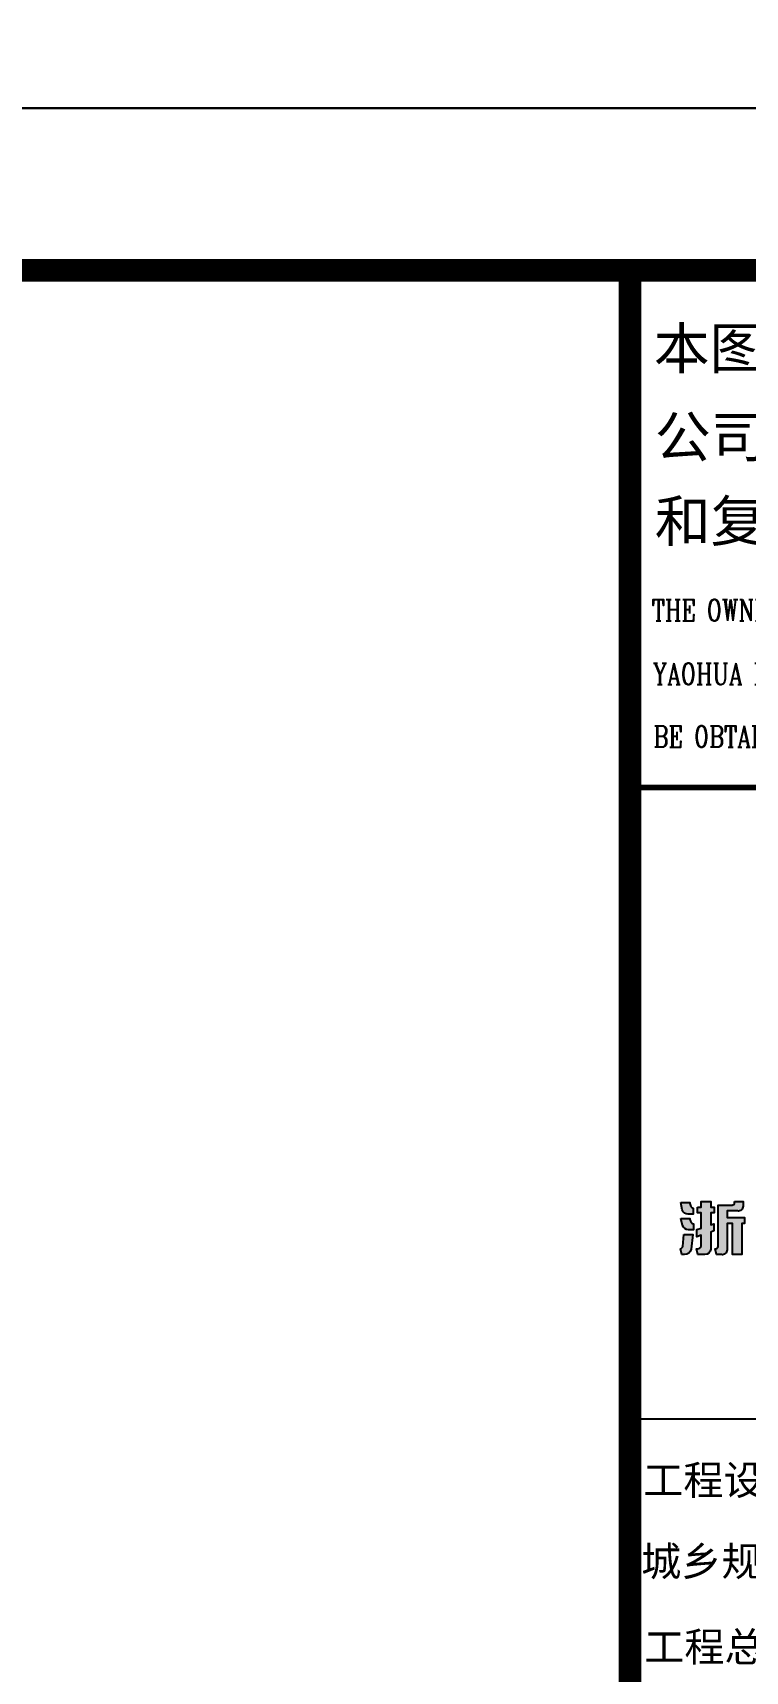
# Model space of a CAD drawing. Extents: x -55118 to 386282, y -631686 to -470886.
# Drawn here: x 59796 to 64194, y -581929 to -571821 of the extents above; entities that cross this region are included whole.
import ezdxf

# ---------------------------------------------------------------- set-up
doc = ezdxf.new("R2010")
doc.units = 0
doc.header["$LTSCALE"] = 1000
doc.header["$MEASUREMENT"] = 0
doc.layers.add('WALL', color=6, linetype='CONTINUOUS')
doc.layers.add('图框', color=4, linetype='CONTINUOUS')
doc.styles.add('iIcon2', font='')
doc.styles.add('MIMI-TKWZ', font='romanc.shx', dxfattribs={"width": 0.75, "oblique": 15, "bigfont": 'bigfont.shx'})
doc.styles.get('iIcon2').set_extended_font_data('SimSun')

# ---------------------------------------------------------------- blocks, each defined once
blk = doc.blocks.new('jhyfty')
at = {"layer": '图框'}
h = blk.add_hatch(color=256, dxfattribs=at)
h.dxf.hatch_style = 1
edge = h.paths.add_edge_path()
edge.add_line((769664.8049441308, 158357.8938750645), (769719.5577672613, 158357.8938750645))
edge.add_arc((769793.1082076107, 158366.152273618), 74.01262339801686, 186.4064582209265, 205.4823430064992)
edge.add_arc((769747.7090612957, 158346.1684133786), 24.47782507358729, 208.9778483876304, 253.1754256081424)
edge.add_line((769740.6241416293, 158322.738350774), (769740.6241416293, 158285.2308283176))
edge.add_line((769740.6241416293, 158285.2308283176), (769710.8870907268, 158285.2308283176))
edge.add_arc((769710.8870907268, 158323.5111678543), 38.28033953675185, 196.5622213707777, 270, ccw=False)
edge.add_line((769674.1949742252, 158312.5991111423), (769664.8049441308, 158357.8938750645))
edge = h.paths.add_edge_path()
edge.add_line((769665.1316775772, 158258.6976717844), (769719.756880984, 158258.6976717844))
edge.add_arc((769783.3174951562, 158268.874527911), 64.37018001041997, 189.0965680997947, 208.3999421959331)
edge.add_arc((769747.9780353772, 158249.6498953405), 24.14039237467322, 208.1562874412362, 256.2835989951683)
edge.add_line((769742.2539562138, 158226.1979559381), (769742.2539562138, 158189.155526551))
edge.add_line((769742.2539562138, 158189.155526551), (769712.3489850208, 158189.155526551))
edge.add_arc((769712.3489850209, 158227.1333716651), 37.97784511413192, 196.6939173177696, 269.99999999982435, ccw=False)
edge.add_line((769675.9717922794, 158216.2239001946), (769665.1316775772, 158258.6976717844))
edge = h.paths.add_edge_path()
edge.add_line((769684.505360892, 158161.3353157055), (769739.9629837547, 158161.3353157055))
edge.add_line((769739.9629837547, 158161.3353157055), (769728.0841140901, 158069.9115324368))
edge.add_arc((769688.5633005184, 158076.4606869731), 40.05978195777166, 269.1163188202602, 350.5907910872611, ccw=False)
edge.add_line((769687.9454771422, 158036.4056694999), (769670.8541074063, 158036.4056694999))
edge.add_line((769670.8541074063, 158036.4056694999), (769663.0957992459, 158073.2333568105))
edge.add_arc((769660.6690461948, 158088.8931154003), 15.84667692172035, 278.8089124504228, 351.9878779926785)
edge.add_line((769676.361037394, 158086.6843642459), (769684.505360892, 158161.3353157055))
edge = h.paths.add_edge_path()
edge.add_line((769767.1386981166, 158329.946465833), (769790.6062321949, 158329.946465833))
edge.add_line((769790.6062321949, 158329.946465833), (769790.6062321949, 158363.2836348477))
edge.add_line((769790.6062321949, 158363.2836348477), (769849.5415523194, 158363.2836348477))
edge.add_line((769849.5415523194, 158363.2836348477), (769849.5415523194, 158329.946465833))
edge.add_line((769849.5415523194, 158329.946465833), (769870.8126530789, 158329.946465833))
edge.add_line((769870.8126530789, 158329.946465833), (769870.8126530789, 158293.6336162494))
edge.add_line((769870.8126530789, 158293.6336162494), (769849.4894700903, 158293.6336162494))
edge.add_line((769849.4894700903, 158293.6336162494), (769849.4894700903, 158219.5110548858))
edge.add_line((769849.4894700903, 158219.5110548858), (769869.2780232579, 158226.0612350313))
edge.add_line((769869.2780232579, 158226.0612350313), (769869.2780232579, 158182.4057384999))
edge.add_line((769869.2780232579, 158182.4057384999), (769849.4885721207, 158175.6878856244))
edge.add_line((769849.4885721207, 158175.6878856244), (769849.4885721207, 158070.2448861922))
edge.add_arc((769812.5162594197, 158073.3680611991), 37.10399073657041, 271.0614105886183, 355.1714969431114, ccw=False)
edge.add_line((769813.2035755968, 158036.2704369484), (769769.6622228507, 158036.2704369484))
edge.add_line((769769.6622228507, 158036.2704369484), (769762.4047324249, 158072.9925017962))
edge.add_line((769762.4047324249, 158072.9925017962), (769770.3030365203, 158072.9925017962))
edge.add_arc((769770.3030365203, 158093.5602308529), 20.56772905675462, 270, 350.974520365902)
edge.add_line((769790.6161098592, 158090.3336955471), (769790.6161098592, 158155.9455847329))
edge.add_line((769790.6161098592, 158155.9455847329), (769763.8305785963, 158147.1058315046))
edge.add_line((769763.8305785963, 158147.1058315046), (769763.8305785963, 158191.2413846594))
edge.add_line((769763.8305785963, 158191.2413846594), (769790.6205997064, 158200.1624337568))
edge.add_line((769790.6205997064, 158200.1624337568), (769790.6205997064, 158293.5226161205))
edge.add_line((769790.6205997064, 158293.5226161205), (769767.1386981166, 158293.5226161205))
edge.add_line((769767.1386981166, 158293.5226161205), (769767.1386981166, 158329.946465833))
edge = h.paths.add_edge_path()
edge.add_line((769996.8195327192, 158363.3336630749), (770049.0928173601, 158363.3336630749))
edge.add_line((770049.0928173601, 158363.3336630749), (770049.0928173601, 158334.9753884018))
edge.add_arc((770019.5873358769, 158334.9753884019), 29.50548148318194, 260.17944729554074, 359.999999999887, ccw=False)
edge.add_line((770014.5547934358, 158305.9022572644), (769950.1428677656, 158305.9022572644))
edge.add_line((769950.1428677656, 158305.9022572644), (769950.1428677656, 158265.5882783819))
edge.add_line((769950.1428677656, 158265.5882783819), (770057.2427882522, 158265.5882783819))
edge.add_line((770057.2427882522, 158265.5882783819), (770057.2427882522, 158229.0256785082))
edge.add_line((770057.2427882522, 158229.0256785082), (770041.7070184851, 158229.0256785082))
edge.add_line((770041.7070184851, 158229.0256785082), (770041.7070184851, 158036.6186803108))
edge.add_line((770041.7070184851, 158036.6186803108), (769984.437431724, 158036.6186803108))
edge.add_line((769984.437431724, 158036.6186803108), (769984.437431724, 158228.7255091453))
edge.add_line((769984.437431724, 158228.7255091453), (769950.1186225899, 158228.7255091453))
edge.add_line((769950.1186225899, 158228.7255091453), (769950.1186225899, 158065.7934312845))
edge.add_arc((769920.4990041427, 158065.7934312845), 29.61961844714824, -99.43516370914529, 5.6274984672199935e-11, ccw=False)
edge.add_line((769915.6434182387, 158036.5745147665), (769884.6235851693, 158036.5745147665))
edge.add_line((769884.6235851693, 158036.5745147665), (769877.5128868199, 158072.9092516995))
edge.add_line((769877.5128868199, 158072.9092516995), (769878.9681177896, 158072.9092516995))
edge.add_arc((769878.9681177896, 158088.7001801834), 15.79092848396976, 270, 350.6019519620976)
edge.add_line((769894.547096093, 158086.1216423398), (769894.547096093, 158342.151008182))
edge.add_line((769894.547096093, 158342.151008182), (769980.8921797855, 158342.151008182))
edge.add_arc((769981.0217557282, 158357.9731202829), 15.82264267618638, 269.5307839672041, 356.7874105654772)
edge.add_line((769996.8195327192, 158357.0864053349), (769996.8195327192, 158363.3336630749))
blk.add_line((769350.1814501579, 157024.3694603009), (775850.1814501579, 157024.3694603009), dxfattribs=at)
blk.add_lwpolyline([(671750.9497321936, 105709.9618540949), (776850.9497321936, 105709.9618540949), (776850.9497321937, 165109.9618540949), (671750.9497321937, 165109.9618540949)], close=True, dxfattribs=at)
at = {"layer": '图框', "const_width": 140}
for points in [[(674250.9497321937, 164109.9618540949), (775850.9497321937, 164109.9618540949), (775850.9497321936, 106709.9618540949), (674250.9497321936, 106709.9618540949)], [(775850.9497321937, 164109.9618540949), (769350.9497321937, 164109.9618540949), (769350.9497321936, 106709.9618540949), (775850.9497321936, 106709.9618540949)]]:
    blk.add_lwpolyline(points, close=True, dxfattribs=at)
at = {"layer": '图框', "const_width": 35}
blk.add_lwpolyline([(769350.9497321937, 160919.1268060674), (775851.7180142296, 160919.1268060674)], dxfattribs=at)
at = {"layer": '图框'}
for points in [[(769664.8049441308, 158357.8938750645), (769719.5577672613, 158357.8938750645, 0.08342699743534814), (769726.2956866631, 158334.309606222, 0.1952751256404779), (769740.6241416293, 158322.738350774), (769740.6241416293, 158285.2308283176), (769710.8870907268, 158285.2308283176, -0.3318697572854545), (769674.1949742252, 158312.5991111423)], [(769767.1386981166, 158329.946465833), (769790.6062321949, 158329.946465833), (769790.6062321949, 158363.2836348477), (769849.5415523194, 158363.2836348477), (769849.5415523194, 158329.946465833), (769870.8126530789, 158329.946465833), (769870.8126530789, 158293.6336162494), (769849.4894700903, 158293.6336162494), (769849.4894700903, 158219.5110548858), (769869.2780232579, 158226.0612350313), (769869.2780232579, 158182.4057384999), (769849.4885721207, 158175.6878856244), (769849.4885721207, 158070.2448861922, -0.3844152582635454), (769813.2035755968, 158036.2704369484), (769769.6622228507, 158036.2704369484), (769762.4047324249, 158072.9925017962), (769770.3030365203, 158072.9925017962, 0.3687931752000811), (769790.6161098592, 158090.3336955471), (769790.6161098592, 158155.9455847329), (769763.8305785963, 158147.1058315046), (769763.8305785963, 158191.2413846594), (769790.6205997064, 158200.1624337568), (769790.6205997064, 158293.5226161205), (769767.1386981166, 158293.5226161205)], [(769996.8195327192, 158363.3336630749), (770049.0928173601, 158363.3336630749), (770049.0928173601, 158334.9753884018, -0.4653547645279764), (770014.5547934358, 158305.9022572644), (769950.1428677656, 158305.9022572644), (769950.1428677656, 158265.5882783819), (770057.2427882522, 158265.5882783819), (770057.2427882522, 158229.0256785082), (770041.7070184851, 158229.0256785082), (770041.7070184851, 158036.6186803108), (769984.437431724, 158036.6186803108), (769984.437431724, 158228.7255091453), (769950.1186225899, 158228.7255091453), (769950.1186225899, 158065.7934312845, -0.4633106315379097), (769915.6434182387, 158036.5745147665), (769884.6235851693, 158036.5745147665), (769877.5128868199, 158072.9092516995), (769878.9681177896, 158072.9092516995, 0.3669475435346373), (769894.547096093, 158086.1216423398), (769894.547096093, 158342.151008182), (769980.8921797855, 158342.151008182, 0.4002580997360189), (769996.8195327192, 158357.0864053349)], [(769665.1316775772, 158258.6976717844), (769719.756880984, 158258.6976717844, 0.08442659853617042), (769726.6943272873, 158238.2585690813, 0.2131372294577613), (769742.2539562138, 158226.1979559381), (769742.2539562138, 158189.155526551), (769712.3489850208, 158189.155526551, -0.331231958324092), (769675.9717922794, 158216.2239001946)], [(769684.505360892, 158161.3353157055), (769739.9629837547, 158161.3353157055), (769728.0841140901, 158069.9115324368, -0.3712733218853126), (769687.9454771422, 158036.4056694999), (769670.8541074063, 158036.4056694999), (769663.0957992459, 158073.2333568105, 0.3306165646087046), (769676.361037394, 158086.6843642459)]]:
    blk.add_lwpolyline(points, format="xyb", close=True, dxfattribs=at)
at = {"layer": '图框', "style": 'iIcon2'}
for s, height, p in [('本图版权属浙江耀华规划建筑设计有限', 252.5, (769497.8993852604, 163502.3408753916)), ('公司所有，除本工程外的任何其它用途', 252.5, (769504.4702611662, 162955.7649176407)), ('和复制，必须获得本公司的书面许可。', 252.5, (769504.4702611662, 162436.2957440179)), ('工程设计证书编号 建筑行业(建筑工程)甲级A133015851', 181.8, (769432.601903419, 156554.0518917565)), ('城乡规划编制证书编号 乙【浙】城规编 142098', 181.8, (769419.7610571501, 156053.1785922804)), ('工程总承包证书编号 (一级)D133050533', 181.8, (769438.6336843867, 155525.4134370473))]:
    blk.add_text(s, height=height, dxfattribs=at).set_placement(p)
at = {"layer": '图框', "style": 'MIMI-TKWZ', "width": 0.75}
for s, p in [('THE OWNERSHIP OF THE COPYRIGHT IN THIS DRAWING IS RETAINED BY ZHEJIANG ', (769486.3933313501, 161947.1840051215)), ('YAOHUA PLANNING \\M+18195 ARCHITECTURAL DESIGN CO. ,LTD, WRITTEN CONSENT MUST', (769491.1894464035, 161553.7216461332)), (' BE OBTAINED BEFORE ANY USE OR REPRODUCTION OF THIS DRAWING.', (769428.2583340661, 161166.8694172421))]:
    blk.add_text(s, height=131.7918195, dxfattribs=at).set_placement(p)

msp = doc.modelspace()

# ---------------------------------------------------------------- linework, layer by layer
at = {"layer": '图框'}
msp.add_lwpolyline([(-34117.54000125709, -572285.5362720899), (70982.45999874291, -572285.5362720899), (70982.45999874303, -512885.5362720899), (-34117.54000125697, -512885.5362720899)], close=True, dxfattribs=at)

# ---------------------------------------------------------------- block references
at = {"layer": 'WALL'}
msp.add_blockref('jhyfty', (-705868.4897334508, -737395.4981261848), dxfattribs=at)

doc.saveas('drawing.dxf')
